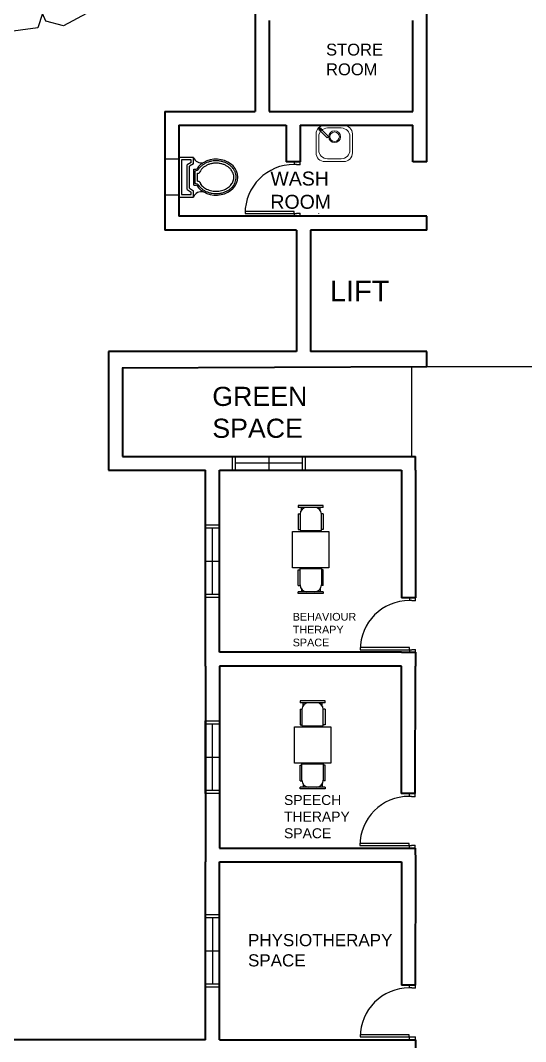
# Model space of a CAD drawing. Header units: metres. Extents: x 9 to 572, y -30 to 1114.
# Drawn here: x 334.34 to 342.67, y 19.4 to 36.25 of the extents above; entities that cross this region are included whole.
import ezdxf

# ---------------------------------------------------------------- set-up
doc = ezdxf.new("R2010")
doc.units = ezdxf.units.M
doc.header["$LTSCALE"] = 0.01
doc.header["$MEASUREMENT"] = 0
for name, color, linetype in [('door space', 1, 'Continuous'), ('ELEVATION', 4, 'Continuous'), ('FURNITURE', 130, 'Continuous'), ('TEXT', 141, 'Continuous'), ('WINDOW', 10, 'Continuous')]:
    doc.layers.add(name, color=color, linetype=linetype)
doc.layers.add('WALL', color=2, linetype='Continuous', lineweight=40)
doc.styles.get("Standard").update_dxf_attribs({"font": 'arial.ttf'})

# ---------------------------------------------------------------- blocks, each defined once
blk = doc.blocks.new('Simple tree 13_cad-block.com')
at = {"color": 0}
for points in [[(-1468, -1499), (-1766, -1175), (-1766, -1008), (-1883, -968), (-2037, -632), (-2103, -179), (-1973, -11), (-2089, 248), (-2025, 481), (-1935, 856), (-1740, 1192), (-1534, 1192), (-1378, 1153), (-1456, 1360), (-1416, 1541), (-1119, 1813), (-809, 1943), (-615, 1878), (-498, 1813), (-498, 1981), (-330, 2085), (227, 2098), (602, 2033), (692, 1917), (718, 1800), (886, 1839), (1068, 1800), (1391, 1555), (1611, 1348), (1779, 1115), (1766, 946), (1701, 868), (1883, 856), (1948, 752), (2102, 235), (2090, -361), (1934, -839), (1818, -1008), (1649, -1008), (1689, -1124), (1701, -1266), (1313, -1719), (1028, -1848), (757, -1991), (550, -1939), (511, -1848), (459, -2017), (-214, -2107), (-653, -2029), (-977, -1900), (-1352, -1681), (-1326, -1512)], [(-58, -76), (-97, 15), (6, 105), (84, 28), (71, -76)]]:
    blk.add_lwpolyline(points, close=True, dxfattribs=at)
blk = doc.blocks.new('A$C50846A53')
at = {"linetype": 'Continuous'}
for p, q in [((0, 0.74), (0, 0.56)), ((0.5, 0.74), (0, 0.74)), ((0.47, 0.71), (0.03, 0.71)), ((0.03, 0.71), (0.03, 0.59)), ((0.47, 0.59), (0.47, 0.71)), ((0.5, 0.56), (0.5, 0.74)), ((0, 0.56), (0.08, 0.56)), ((0.03, 0.59), (0.063, 0.59)), ((0.093, 0.64), (0.063, 0.59)), ((0.11, 0.61), (0.08, 0.56)), ((0.093, 0.64), (0.407, 0.64)), ((0.11, 0.61), (0.39, 0.61)), ((0.15, 0.557), (0.15, 0.52)), ((0.15, 0.557), (0.351, 0.557)), ((0.17, 0.537), (0.332, 0.537)), ((0.351, 0.557), (0.351, 0.52)), ((0.42, 0.56), (0.39, 0.61)), ((0.437, 0.59), (0.407, 0.64)), ((0.42, 0.56), (0.5, 0.56)), ((0.437, 0.59), (0.47, 0.59)), ((0.2, 0.507), (0.2, 0.488)), ((0.2, 0.507), (0.301, 0.507)), ((0.301, 0.507), (0.301, 0.488))]:
    blk.add_line(p, q, dxfattribs=at)
for centre, radius, start, end in [((-0.039, 0.461), 0.106, 344.642, 68.7339), ((0.11, 0.542), 0.06, 306.0032, 355.4798), ((0.391, 0.542), 0.06, 184.5202, 233.9959), ((0.539, 0.461), 0.106, 111.2661, 195.358)]:
    blk.add_arc(centre, radius, start, end, dxfattribs=at)
blk.add_ellipse((0.251, 0.274), major_axis=(0, 0.274), ratio=0.828948, start_param=0.459479, end_param=5.823706, dxfattribs=at)
for points, knots in [([(0.145, 0.493), (0.144, 0.492), (0.143, 0.491), (0.132, 0.483), (0.123, 0.475), (0.106, 0.457), (0.098, 0.447), (0.084, 0.426), (0.077, 0.415), (0.066, 0.391), (0.061, 0.378), (0.053, 0.352), (0.05, 0.339), (0.045, 0.311), (0.044, 0.298), (0.043, 0.27), (0.043, 0.256), (0.046, 0.228), (0.049, 0.215), (0.055, 0.188), (0.059, 0.175), (0.069, 0.15), (0.075, 0.138), (0.088, 0.116), (0.095, 0.105), (0.111, 0.085), (0.12, 0.077), (0.138, 0.06), (0.147, 0.053), (0.167, 0.041), (0.178, 0.036), (0.199, 0.028), (0.209, 0.025), (0.231, 0.021), (0.242, 0.02), (0.264, 0.02), (0.275, 0.021), (0.297, 0.026), (0.307, 0.029), (0.328, 0.038), (0.338, 0.044), (0.358, 0.057), (0.367, 0.064), (0.385, 0.081), (0.394, 0.09), (0.409, 0.11), (0.416, 0.121), (0.429, 0.144), (0.434, 0.156), (0.444, 0.181), (0.448, 0.194), (0.454, 0.221), (0.456, 0.235), (0.458, 0.262), (0.458, 0.276), (0.457, 0.304), (0.455, 0.318), (0.45, 0.345), (0.447, 0.358), (0.438, 0.384), (0.433, 0.396), (0.421, 0.42), (0.414, 0.431), (0.399, 0.452), (0.391, 0.461), (0.374, 0.479), (0.365, 0.486), (0.356, 0.493)], [0.542145, 0.542145, 0.542145, 0.542145, 0.562703, 0.562703, 0.724661, 0.724661, 0.886619, 0.886619, 1.048577, 1.048577, 1.210535, 1.210535, 1.372493, 1.372493, 1.534451, 1.534451, 1.696409, 1.696409, 1.858367, 1.858367, 2.020325, 2.020325, 2.182283, 2.182283, 2.344241, 2.344241, 2.506199, 2.506199, 2.668157, 2.668157, 2.830115, 2.830115, 2.992073, 2.992073, 3.154031, 3.154031, 3.315989, 3.315989, 3.477947, 3.477947, 3.639905, 3.639905, 3.801863, 3.801863, 3.963821, 3.963821, 4.125779, 4.125779, 4.287737, 4.287737, 4.449695, 4.449695, 4.611653, 4.611653, 4.773611, 4.773611, 4.935569, 4.935569, 5.097526, 5.097526, 5.259484, 5.259484, 5.421442, 5.421442, 5.5834, 5.5834, 5.741045, 5.741045, 5.741045, 5.741045]), ([(0.2, 0.488), (0.17, 0.474), (0.164, 0.47), (0.151, 0.46), (0.144, 0.454), (0.13, 0.439), (0.123, 0.431), (0.111, 0.413), (0.106, 0.404), (0.096, 0.384), (0.091, 0.373), (0.084, 0.352), (0.081, 0.34), (0.076, 0.317), (0.075, 0.305), (0.073, 0.282), (0.073, 0.27), (0.074, 0.246), (0.076, 0.234), (0.08, 0.211), (0.083, 0.2), (0.09, 0.178), (0.095, 0.167), (0.104, 0.147), (0.11, 0.138), (0.122, 0.12), (0.128, 0.112), (0.142, 0.097), (0.149, 0.09), (0.165, 0.078), (0.173, 0.073), (0.189, 0.064), (0.197, 0.06), (0.214, 0.055), (0.222, 0.053), (0.239, 0.05), (0.248, 0.05), (0.266, 0.051), (0.276, 0.052), (0.296, 0.057), (0.306, 0.061), (0.325, 0.071), (0.335, 0.077), (0.353, 0.091), (0.361, 0.099), (0.377, 0.117), (0.384, 0.127), (0.398, 0.149), (0.404, 0.161), (0.414, 0.185), (0.418, 0.198), (0.424, 0.225), (0.426, 0.239), (0.428, 0.267), (0.428, 0.281), (0.426, 0.309), (0.424, 0.323), (0.418, 0.349), (0.414, 0.363), (0.404, 0.387), (0.398, 0.399), (0.385, 0.421), (0.378, 0.431), (0.362, 0.449), (0.353, 0.458), (0.338, 0.469), (0.332, 0.474), (0.301, 0.488)], [0.459479, 0.459479, 0.459479, 0.459479, 0.567422, 0.567422, 0.720865, 0.720865, 0.874307, 0.874307, 1.02775, 1.02775, 1.181192, 1.181192, 1.334635, 1.334635, 1.488077, 1.488077, 1.64152, 1.64152, 1.794963, 1.794963, 1.948405, 1.948405, 2.101848, 2.101848, 2.25529, 2.25529, 2.408733, 2.408733, 2.562175, 2.562175, 2.715618, 2.715618, 2.86906, 2.86906, 3.022503, 3.022503, 3.175946, 3.175946, 3.356457, 3.356457, 3.536968, 3.536968, 3.717479, 3.717479, 3.89799, 3.89799, 4.078501, 4.078501, 4.259012, 4.259012, 4.439523, 4.439523, 4.620035, 4.620035, 4.800546, 4.800546, 4.981057, 4.981057, 5.161568, 5.161568, 5.342079, 5.342079, 5.52259, 5.52259, 5.703101, 5.703101, 5.823706, 5.823706, 5.823706, 5.823706])]:
    blk.add_open_spline(points, degree=3, knots=knots, dxfattribs=at)
blk = doc.blocks.new('A$C47EF7D3D')
for p, q in [((0, 675), (40, 675)), ((0, 125), (0, 675)), ((40, 125), (40, 675)), ((181, 675), (525, 675)), ((181, 675), (181, 635)), ((525, 675), (525, 635)), ((568, 800), (1368, 800)), ((568, 0), (568, 800)), ((1368, 800), (1368, 0)), ((1755, 675), (1411, 675)), ((1411, 675), (1411, 635)), ((1755, 675), (1755, 635)), ((1936, 675), (1896, 675)), ((1896, 125), (1896, 675)), ((1936, 125), (1936, 675)), ((103, 607), (40, 607)), ((190, 635), (550, 635)), ((550, 635), (550, 165)), ((1746, 635), (1386, 635)), ((1386, 635), (1386, 165)), ((1834, 607), (1896, 607)), ((40, 125), (0, 125)), ((103, 193), (40, 193)), ((181, 125), (181, 165)), ((181, 125), (525, 125)), ((550, 165), (190, 165)), ((525, 125), (525, 165)), ((1368, 0), (568, 0)), ((1386, 165), (1746, 165)), ((1411, 125), (1411, 165)), ((1755, 125), (1411, 125)), ((1755, 125), (1755, 165)), ((1834, 193), (1896, 193)), ((1896, 125), (1936, 125))]:
    blk.add_line(p, q)
for centre, start, end in [((190, 485), 90, 180), ((1746, 485), 0, 90), ((190, 315), 180, 270), ((1746, 315), 270, 0)]:
    blk.add_arc(centre, 150, start, end)
blk = doc.blocks.new('A$C027E3DAA')
at = {"lineweight": 5}
for p, q in [((48, 356), (128, 276)), ((142, 290), (63, 369)), ((320, 420), (100, 420)), ((291, 388), (131, 388)), ((0, 100), (0, 320)), ((31, 132), (31, 288)), ((128, 276), (142, 290)), ((391, 132), (391, 288)), ((420, 100), (420, 320)), ((291, 32), (131, 32)), ((320, 0), (100, 0))]:
    blk.add_line(p, q, dxfattribs=at)
for centre, radius in [((47, 373), 16.5), ((47, 373), 8.24), ((214, 287), 68.5), ((214, 287), 54.8)]:
    blk.add_circle(centre, radius, dxfattribs=at)
for centre, start, end in [((100, 320), 90, 180), ((131, 288), 90, 180), ((291, 288), 0, 90), ((320, 320), 0, 90), ((131, 132), 180, 270), ((291, 132), 270, 0), ((100, 100), 180, 270), ((320, 100), 270, 0)]:
    blk.add_arc(centre, 100, start, end, dxfattribs=at)

msp = doc.modelspace()

# ---------------------------------------------------------------- linework, layer by layer
for p, q in [((340.62, 25.826), (337.62, 25.826)), ((340.62, 19.435), (340.62, 19.434))]:
    msp.add_line(p, q)
at = {"layer": 'Defpoints'}
msp.add_line((340.849, 19.435), (340.85, 19.204), dxfattribs=at)
at = {"layer": 'door space'}
for p, q in [((338.851, 33.915), (338.851, 33.87)), ((338.951, 33.915), (338.851, 33.915)), ((338.891, 33.87), (338.851, 33.87)), ((338.891, 33.87), (338.891, 33.865)), ((338.951, 33.865), (338.891, 33.865)), ((338.951, 33.865), (338.951, 33.915)), ((338.851, 33.095), (338.041, 33.095)), ((338.041, 33.06), (338.851, 33.06)), ((338.851, 33.06), (338.851, 33.095)), ((338.851, 33.06), (338.851, 33.015)), ((338.851, 33.06), (338.891, 33.06)), ((338.851, 33.015), (338.951, 33.015)), ((338.891, 33.065), (338.951, 33.065)), ((338.951, 33.015), (338.951, 33.065)), ((339.25, 33.066), (339.25, 33.061)), ((340.751, 26.722), (340.751, 26.677)), ((340.851, 26.722), (340.751, 26.722)), ((340.791, 26.677), (340.751, 26.677)), ((340.791, 26.677), (340.791, 26.672)), ((340.851, 26.672), (340.791, 26.672)), ((340.851, 26.672), (340.851, 26.722)), ((340.751, 25.902), (339.941, 25.902)), ((339.941, 25.867), (340.751, 25.867)), ((340.751, 25.867), (340.751, 25.902)), ((340.751, 25.867), (340.751, 25.822)), ((340.751, 25.867), (340.791, 25.867)), ((340.751, 25.822), (340.851, 25.822)), ((340.791, 25.872), (340.791, 25.867)), ((340.791, 25.872), (340.851, 25.872)), ((340.851, 25.822), (340.851, 25.872)), ((340.746, 23.493), (340.746, 23.448)), ((340.846, 23.493), (340.746, 23.493)), ((340.786, 23.448), (340.746, 23.448)), ((340.786, 23.448), (340.786, 23.443)), ((340.846, 23.443), (340.786, 23.443)), ((340.846, 23.443), (340.846, 23.493)), ((340.746, 22.673), (339.936, 22.673)), ((339.936, 22.638), (340.746, 22.638)), ((340.746, 22.638), (340.746, 22.673)), ((340.746, 22.638), (340.746, 22.593)), ((340.746, 22.638), (340.786, 22.638)), ((340.746, 22.593), (340.846, 22.593)), ((340.786, 22.643), (340.786, 22.638)), ((340.786, 22.643), (340.846, 22.643)), ((340.846, 22.593), (340.846, 22.643)), ((340.75, 20.335), (340.75, 20.29)), ((340.85, 20.335), (340.75, 20.335)), ((340.79, 20.29), (340.75, 20.29)), ((340.79, 20.29), (340.79, 20.285)), ((340.85, 20.285), (340.79, 20.285)), ((340.85, 20.285), (340.85, 20.335)), ((340.75, 19.515), (339.94, 19.515)), ((339.94, 19.48), (340.75, 19.48)), ((340.75, 19.48), (340.75, 19.515)), ((340.75, 19.48), (340.75, 19.435)), ((340.75, 19.48), (340.79, 19.48)), ((340.75, 19.435), (340.85, 19.435)), ((340.79, 19.485), (340.79, 19.48)), ((340.79, 19.485), (340.85, 19.485)), ((340.85, 19.435), (340.85, 19.485))]:
    msp.add_line(p, q, dxfattribs=at)
for centre in [(338.851, 33.06), (340.751, 25.867), (340.746, 22.638), (340.75, 19.48)]:
    msp.add_ellipse(centre, major_axis=(-0.573, -0.573), ratio=1, start_param=3.926991, end_param=5.497787, dxfattribs=at)
at = {"layer": 'ELEVATION'}
for p, q in [((340.792, 29.056), (340.792, 30.535)), ((341.038, 30.536), (349.3, 30.536))]:
    msp.add_line(p, q, dxfattribs=at)
at = {"layer": 'WALL'}
for p, q in [((338.207, 38.976), (338.207, 34.746)), ((341.038, 33.916), (341.038, 36.476)), ((338.437, 36.246), (338.437, 34.746)), ((340.808, 34.746), (340.808, 36.246)), ((336.72, 34.746), (338.207, 34.746)), ((336.72, 34.746), (336.72, 32.786)), ((338.437, 34.746), (340.808, 34.746)), ((336.95, 34.516), (338.72, 34.516)), ((336.95, 34.516), (336.95, 33.016)), ((338.72, 34.516), (338.72, 33.916)), ((338.95, 34.516), (340.808, 34.516)), ((338.95, 34.516), (338.95, 33.916)), ((340.808, 33.916), (340.808, 34.516)), ((338.95, 33.916), (338.72, 33.916)), ((341.038, 33.916), (340.808, 33.916)), ((341.038, 33.016), (336.95, 33.016)), ((341.038, 32.786), (341.038, 33.016)), ((338.89, 32.786), (336.72, 32.786)), ((338.89, 32.786), (338.89, 30.786)), ((341.038, 32.786), (339.12, 32.786)), ((339.12, 32.786), (339.12, 30.786)), ((338.89, 30.786), (335.79, 30.786)), ((335.79, 30.786), (335.79, 28.826)), ((341.038, 30.786), (339.12, 30.786)), ((341.038, 30.536), (341.038, 30.786)), ((336.017, 30.516), (341.038, 30.536)), ((336.02, 30.516), (336.02, 29.056)), ((336.02, 29.056), (340.85, 29.056)), ((340.85, 28.826), (340.85, 29.056)), ((335.79, 28.826), (337.39, 28.826)), ((337.39, 25.596), (337.39, 28.826)), ((337.62, 28.826), (340.62, 28.826)), ((337.62, 25.826), (337.62, 28.826)), ((340.62, 28.826), (340.62, 26.725)), ((340.85, 28.826), (340.85, 26.725)), ((340.85, 26.725), (340.62, 26.725)), ((340.62, 25.826), (337.62, 25.826)), ((340.62, 25.825), (340.85, 25.825)), ((340.85, 25.825), (340.85, 25.596)), ((337.39, 25.596), (337.39, 22.366)), ((340.62, 25.596), (337.62, 25.596)), ((337.62, 25.596), (337.62, 22.596)), ((340.62, 23.495), (340.62, 25.596)), ((340.847, 23.495), (340.85, 25.596)), ((340.847, 23.495), (340.617, 23.495)), ((337.62, 22.596), (340.62, 22.596)), ((340.617, 22.596), (340.617, 22.595)), ((340.617, 22.595), (340.847, 22.595)), ((340.847, 22.595), (340.85, 22.366)), ((337.39, 19.434), (337.39, 22.366)), ((337.62, 22.366), (340.62, 22.366)), ((337.62, 19.434), (337.62, 22.366)), ((340.62, 22.366), (340.62, 20.335)), ((340.85, 22.366), (340.849, 20.335)), ((340.849, 20.335), (340.619, 20.335)), ((337.39, 19.434), (334.128, 19.434)), ((337.62, 19.434), (340.85, 19.434)), ((340.85, 19.434), (340.85, 14.791))]:
    msp.add_line(p, q, dxfattribs=at)
at = {"layer": 'WINDOW'}
for p, q in [((336.725, 33.362, 0), (336.725, 33.962, 0)), ((336.725, 33.962, 0), (336.955, 33.962, 0)), ((336.955, 33.962, 0), (336.955, 33.362, 0)), ((336.955, 33.362, 0), (336.725, 33.362, 0)), ((337.835, 28.826), (337.835, 29.056)), ((337.835, 29.056), (339.035, 29.056)), ((337.885, 28.826), (337.885, 29.056)), ((339.035, 29.056), (338.435, 29.056)), ((338.435, 29.056), (338.435, 28.826)), ((338.985, 29.056), (338.985, 28.826)), ((339.035, 29.056), (339.035, 28.826)), ((339.035, 28.826), (337.835, 28.826)), ((338.985, 28.941), (337.885, 28.941)), ((337.386, 26.726), (337.386, 27.926)), ((337.386, 27.926), (337.616, 27.926)), ((337.386, 27.926), (337.386, 27.326)), ((337.386, 27.876), (337.616, 27.876)), ((337.501, 27.876), (337.501, 26.776)), ((337.616, 27.926), (337.616, 26.726)), ((337.386, 27.326), (337.616, 27.326)), ((337.616, 26.776), (337.386, 26.776)), ((337.616, 26.726), (337.386, 26.726)), ((337.383, 23.494), (337.383, 24.694)), ((337.383, 24.694), (337.613, 24.694)), ((337.383, 24.694), (337.383, 24.094)), ((337.383, 24.644), (337.613, 24.644)), ((337.498, 24.644), (337.498, 23.544)), ((337.613, 24.694), (337.613, 23.494)), ((337.383, 24.094), (337.613, 24.094)), ((337.613, 23.544), (337.383, 23.544)), ((337.613, 23.494), (337.383, 23.494)), ((337.39, 20.3), (337.39, 21.5)), ((337.39, 21.5), (337.62, 21.5)), ((337.39, 21.5), (337.39, 20.9)), ((337.39, 21.45), (337.62, 21.45)), ((337.505, 21.45), (337.505, 20.35)), ((337.62, 21.5), (337.62, 20.3)), ((337.39, 20.9), (337.62, 20.9)), ((337.62, 20.35), (337.39, 20.35)), ((337.62, 20.3), (337.39, 20.3))]:
    msp.add_line(p, q, dxfattribs=at)

# ---------------------------------------------------------------- block references
at = {"layer": 'Defpoints', "xscale": 0.001407448445345188, "yscale": 0.001407448445345188, "zscale": 0.001407448445345188}
msp.add_blockref('Simple tree 13_cad-block.com', (333.979, 38.961), dxfattribs=at)
at = {"layer": 'FURNITURE', "xscale": 0.001426284879213249, "yscale": 0.001426284879213249, "zscale": 0.001426284879213249}
msp.add_blockref('A$C027E3DAA', (339.213, 33.918), dxfattribs=at)
at = {"layer": 'FURNITURE', "rotation": 90}
for name, p, xscale, yscale, zscale in [('A$C50846A53', (337.921, 33.333, -0.001), 1.304845739735994, 1.304845739735994, 1.304845739735994), ('A$C47EF7D3D', (339.425, 26.792), 0.0007496668609228836, 0.0007496668609228836, 0.0007496668609228836), ('A$C47EF7D3D', (339.455, 23.571), 0.0007496668609228836, 0.0007496668609228836, 0.0007496668609228836)]:
    msp.add_blockref(name, p, dxfattribs=dict(at, xscale=xscale, yscale=yscale, zscale=zscale))

# ---------------------------------------------------------------- texts
at = {"layer": 'TEXT', "attachment_point": 1}
for s, width, gutter_width, insert, char_height in [('STORE ROOM', 0.16116, 0.976, (339.377, 35.862), 0.1951), ('WASH ROOM', 0.06616, 1.151, (338.459, 33.753), 0.2302), ('LIFT', 0.16466, 1.706, (339.441, 31.955), 0.3412), ('GREEN SPACE', 0.07523, 1.577, (337.501, 30.203), 0.31544), ('BEHAVIOUR THERAPY SPACE', 0.06498, 0.636, (338.827, 26.474), 0.12722), ('SPEECH THERAPY SPACE', 0.27426, 0.822, (338.684, 23.47), 0.16431), ('PHYSIOTHERAPY SPACE', 0.06005, 1.002, (338.09, 21.178), 0.20049)]:
    msp.add_mtext_dynamic_manual_height_columns(s, width=width, gutter_width=gutter_width, heights=[0], dxfattribs=dict(at, insert=insert, char_height=char_height))

doc.saveas('drawing.dxf')
